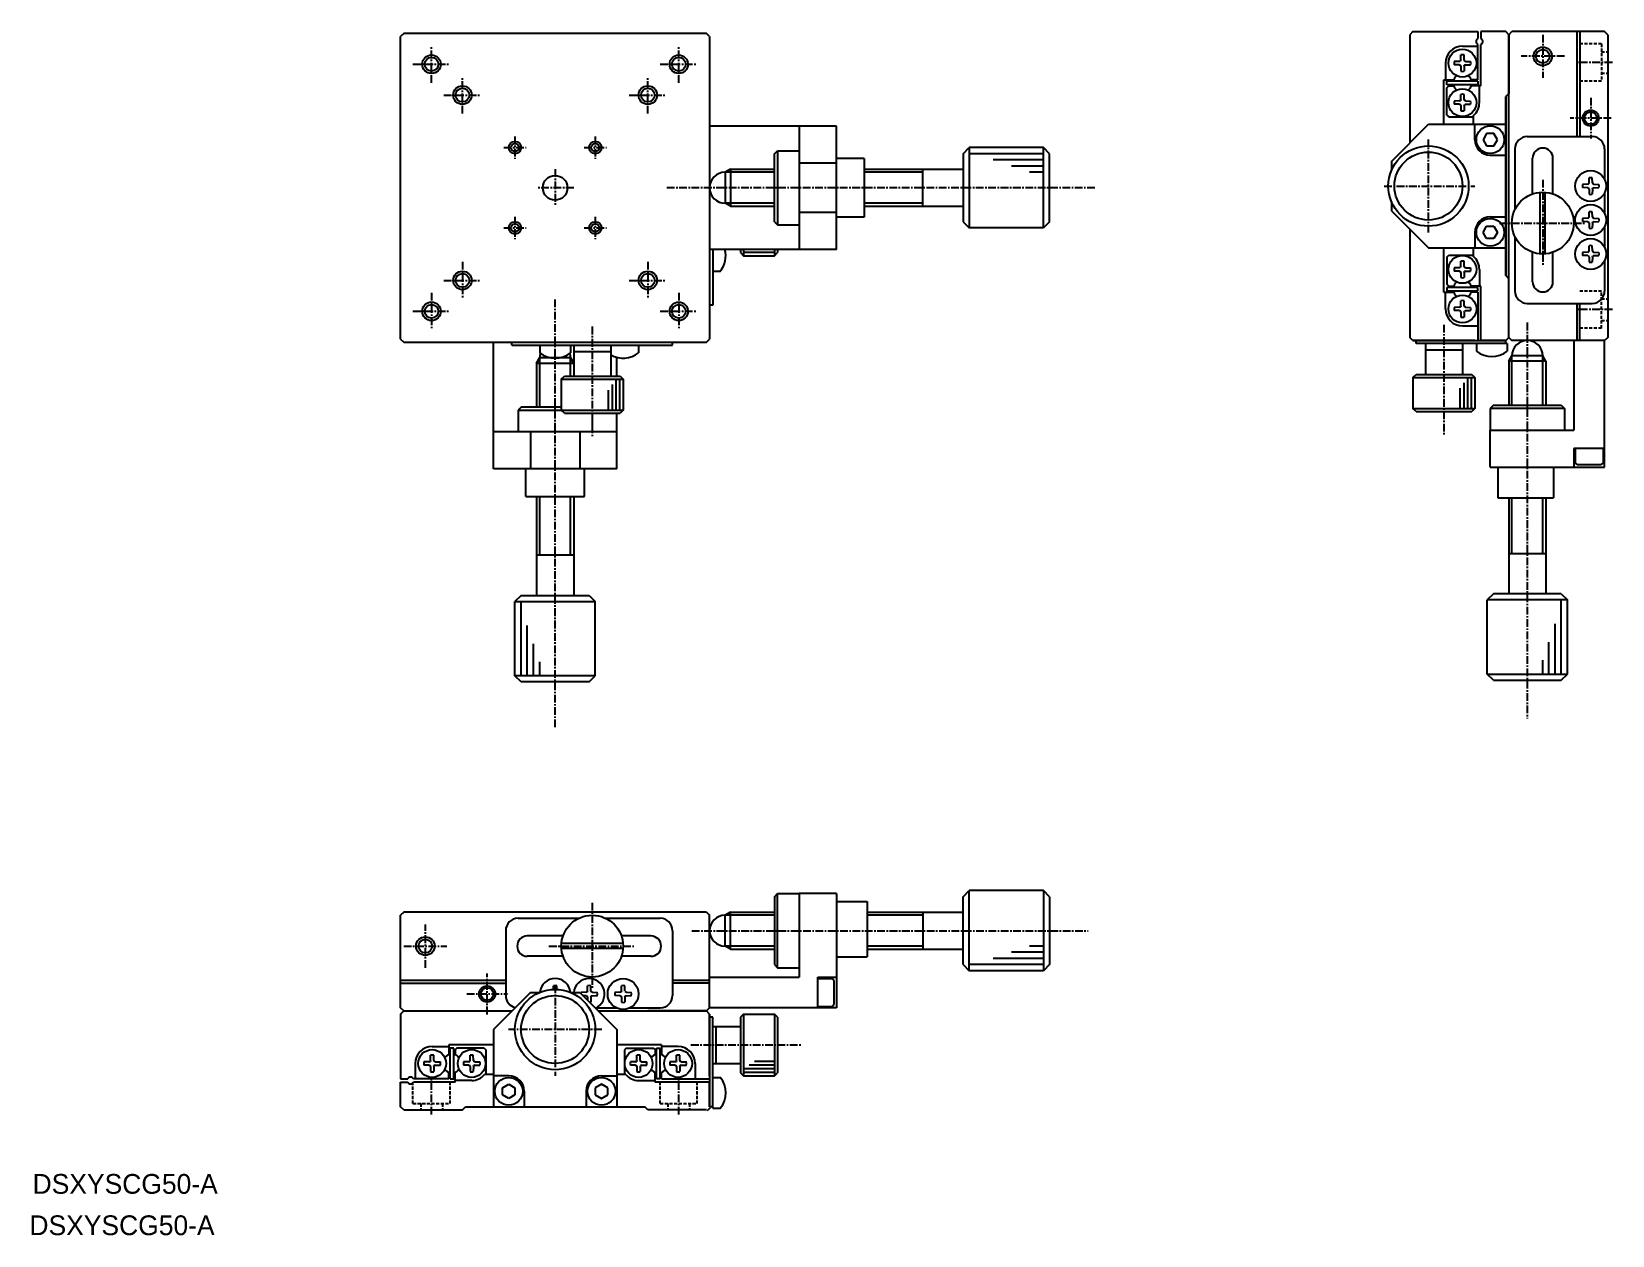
# Model space of a CAD drawing. Extents: x 408 to 664, y 151 to 346.
import ezdxf

# ---------------------------------------------------------------- set-up
doc = ezdxf.new("R2010")
doc.units = 0
doc.linetypes.add('CENTER', pattern=[2, 1.25, -0.25, 0.25, -0.25])
doc.linetypes.add('DASHED', pattern=[0.75, 0.5, -0.25])
doc.layers.get('0').update_dxf_attribs({"linetype": 'CONTINUOUS'})
doc.layers.add('CENTER', color=1, linetype='CENTER')

msp = doc.modelspace()

# ---------------------------------------------------------------- linework, layer by layer
at = {"color": 7, "linetype": 'CONTINUOUS'}
for p, q in [((468.61, 345.64), (468.11, 345.14)), ((517.61, 345.64), (468.61, 345.64)), ((518.11, 345.14), (517.61, 345.64)), ((631.91, 345.92), (631.41, 345.42)), ((631.41, 345.42), (631.41, 335.92)), ((631.41, 345.42), (631.41, 327.92)), ((631.91, 345.92), (642.41, 345.92)), ((642.41, 345.92), (642.41, 344.78)), ((642.91, 345.92), (642.91, 344.78)), ((646.91, 345.92), (642.91, 345.92)), ((647.41, 345.42), (646.91, 345.92)), ((647.41, 345.42), (646.91, 345.92)), ((647.41, 345.42), (647.91, 345.92)), ((647.41, 296.42), (647.41, 345.42)), ((647.41, 345.42), (647.41, 335.92)), ((647.41, 345.42), (647.41, 335.92)), ((662.91, 345.92), (647.91, 345.92)), ((658.41, 345.92), (658.41, 328.92)), ((658.91, 345.92), (658.91, 328.92)), ((663.41, 345.42), (662.91, 345.92)), ((663.41, 345.42), (662.91, 345.92)), ((663.41, 345.42), (663.41, 296.42)), ((468.11, 296.14), (468.11, 345.14)), ((518.11, 345.14), (518.11, 296.14)), ((639.91, 343.57), (642.41, 343.57)), ((642.41, 338.12), (642.41, 343.86)), ((642.91, 337.12), (642.91, 343.86)), ((637.16, 340.82), (637.16, 338.12)), ((639.41, 341.1), (638.59, 341.08)), ((639.41, 340.55), (638.59, 340.56)), ((639.41, 341.1), (639.58, 341.17)), ((639.41, 340.55), (639.58, 340.48)), ((639.64, 341.31), (639.58, 341.17)), ((639.64, 340.34), (639.58, 340.48)), ((639.64, 341.31), (639.65, 342.15)), ((639.64, 340.34), (639.65, 339.5)), ((640.18, 341.31), (640.17, 342.15)), ((640.18, 340.34), (640.17, 339.5)), ((640.18, 341.31), (640.24, 341.17)), ((640.18, 340.34), (640.24, 340.48)), ((640.41, 341.1), (640.24, 341.17)), ((640.41, 340.55), (640.24, 340.48)), ((640.41, 341.1), (641.23, 341.08)), ((640.41, 340.55), (641.23, 340.56)), ((636.91, 330.92), (636.91, 338.12)), ((636.91, 338.12), (638.5, 338.12)), ((642.41, 337.92), (637.41, 337.92)), ((637.41, 337.32), (637.41, 337.92)), ((642.41, 338.12), (641.32, 338.12)), ((642.41, 337.92), (642.41, 337.32)), ((642.41, 337.32), (637.41, 337.32)), ((637.41, 336.82), (637.71, 337.12)), ((637.41, 332.42), (637.41, 336.82)), ((637.71, 337.12), (638.5, 337.12)), ((639.64, 334.91), (639.65, 335.75)), ((640.18, 334.91), (640.17, 335.75)), ((642.91, 337.12), (641.32, 337.12)), ((642.66, 334.42), (642.66, 337.12)), ((647.41, 335.92), (646.91, 335.42)), ((647.41, 335.92), (646.91, 335.42)), ((646.91, 306.42), (646.91, 335.42)), ((646.91, 335.42), (646.91, 306.42)), ((639.41, 334.7), (638.59, 334.68)), ((639.41, 334.15), (638.59, 334.16)), ((639.41, 334.7), (639.58, 334.77)), ((639.41, 334.15), (639.58, 334.08)), ((639.64, 334.91), (639.58, 334.77)), ((639.64, 333.94), (639.58, 334.08)), ((639.64, 333.94), (639.65, 333.1)), ((640.18, 333.94), (640.17, 333.1)), ((640.18, 334.91), (640.24, 334.77)), ((640.18, 333.94), (640.24, 334.08)), ((640.41, 334.7), (640.24, 334.77)), ((640.41, 334.15), (640.24, 334.08)), ((640.41, 334.7), (641.23, 334.68)), ((640.41, 334.15), (641.23, 334.16)), ((538.61, 330.64), (518.11, 330.64)), ((532.61, 330.64), (532.61, 310.64)), ((538.61, 310.64), (538.61, 330.64)), ((628.41, 324.92), (634.41, 330.92)), ((634.41, 330.92), (646.91, 330.92)), ((637.41, 332.42), (637.71, 332.12)), ((637.71, 332.12), (641.71, 332.12)), ((641.71, 330.92), (641.71, 332.34)), ((641.91, 328.42), (641.91, 330.92)), ((646.91, 330.92), (646.91, 310.92)), ((643.83, 329.42), (643.26, 328.42)), ((643.26, 328.42), (643.83, 327.42)), ((644.99, 329.42), (643.83, 329.42)), ((643.83, 327.42), (644.99, 327.42)), ((645.56, 328.42), (644.99, 329.42)), ((644.99, 327.42), (645.56, 328.42)), ((650.41, 328.92), (660.91, 328.92)), ((528.61, 326.14), (529.11, 326.64)), ((528.61, 315.14), (528.61, 326.14)), ((529.11, 326.64), (532.61, 326.64)), ((543.11, 325.39), (538.61, 325.39)), ((543.11, 325.39), (543.11, 315.89)), ((559.11, 326.14), (560.11, 327.14)), ((559.11, 326.14), (559.11, 315.14)), ((572.11, 327.14), (560.11, 327.14)), ((573.11, 326.14), (572.11, 327.14)), ((573.11, 315.14), (573.11, 326.14)), ((628.41, 324.92), (628.41, 323.42)), ((644.41, 325.92), (646.91, 325.92)), ((648.41, 326.92), (648.41, 317.1)), ((651.26, 319.71), (651.26, 325.42)), ((654.56, 319.57), (654.56, 325.42)), ((662.91, 326.92), (662.91, 322.01)), ((521.48, 323.64), (520.61, 323.14)), ((520.61, 323.14), (520.61, 318.14)), ((521.48, 323.64), (528.61, 323.64)), ((521.48, 323.64), (521.48, 317.64)), ((538.61, 324.64), (532.61, 324.64)), ((543.11, 323.64), (559.11, 323.64)), ((552.61, 317.64), (552.61, 323.64)), ((652.51, 309.94), (652.51, 319.91)), ((653.31, 309.94), (653.31, 319.91)), ((660.18, 321.2), (659.34, 321.18)), ((660.18, 320.65), (659.34, 320.66)), ((660.18, 321.2), (660.31, 321.26)), ((660.18, 320.65), (660.31, 320.59)), ((660.39, 321.42), (660.31, 321.26)), ((660.39, 320.42), (660.31, 320.59)), ((660.39, 321.42), (660.4, 322.25)), ((660.39, 320.42), (660.4, 319.6)), ((660.93, 321.42), (660.92, 322.25)), ((660.93, 320.42), (660.92, 319.6)), ((660.93, 321.42), (661.01, 321.26)), ((660.93, 320.42), (661.01, 320.59)), ((661.14, 321.2), (661.01, 321.26)), ((661.14, 320.65), (661.01, 320.59)), ((661.14, 321.2), (661.98, 321.18)), ((661.14, 320.65), (661.98, 320.66)), ((662.91, 319.83), (662.91, 316.51)), ((521.48, 317.64), (520.61, 318.14)), ((521.48, 317.64), (528.61, 317.64)), ((543.11, 317.64), (559.11, 317.64)), ((628.41, 318.42), (628.41, 316.92)), ((528.61, 315.14), (529.11, 314.64)), ((529.11, 314.64), (532.61, 314.64)), ((538.61, 316.64), (532.61, 316.64)), ((543.11, 315.89), (538.61, 315.89)), ((559.11, 315.14), (560.11, 314.14)), ((573.11, 315.14), (572.11, 314.14)), ((628.41, 316.92), (634.41, 310.92)), ((644.41, 315.92), (646.91, 315.92)), ((660.18, 315.7), (659.34, 315.68)), ((660.18, 315.15), (659.34, 315.16)), ((660.18, 315.7), (660.31, 315.76)), ((660.18, 315.15), (660.31, 315.09)), ((660.39, 315.92), (660.31, 315.76)), ((660.39, 314.92), (660.31, 315.09)), ((660.39, 315.92), (660.4, 316.75)), ((660.39, 314.92), (660.4, 314.1)), ((660.93, 315.92), (660.92, 316.75)), ((660.93, 314.92), (660.92, 314.1)), ((660.93, 315.92), (661.01, 315.76)), ((660.93, 314.92), (661.01, 315.09)), ((661.14, 315.7), (661.01, 315.76)), ((661.14, 315.15), (661.01, 315.09)), ((661.14, 315.7), (661.98, 315.68)), ((661.14, 315.15), (661.98, 315.16)), ((572.11, 314.14), (560.11, 314.14)), ((631.41, 313.92), (631.41, 296.42)), ((641.91, 313.42), (641.91, 310.92)), ((643.26, 313.42), (643.83, 314.42)), ((643.83, 312.42), (643.26, 313.42)), ((643.83, 314.42), (644.99, 314.42)), ((644.99, 312.42), (643.83, 312.42)), ((644.99, 314.42), (645.56, 313.42)), ((645.56, 313.42), (644.99, 312.42)), ((648.41, 312.74), (648.41, 303.92)), ((662.91, 314.33), (662.91, 311.01)), ((538.61, 310.64), (518.11, 310.64)), ((518.61, 310.64), (518.61, 301.64)), ((523.11, 310.64), (523.11, 310.14)), ((523.11, 310.14), (523.61, 309.64)), ((523.61, 309.64), (528.61, 309.64)), ((528.61, 309.64), (529.11, 310.14)), ((529.11, 310.64), (529.11, 310.14)), ((634.41, 310.92), (646.91, 310.92)), ((636.91, 303.72), (636.91, 310.92)), ((637.41, 309.42), (637.71, 309.72)), ((637.71, 309.72), (641.71, 309.72)), ((641.71, 309.5), (641.71, 310.92)), ((651.26, 305.42), (651.26, 310.14)), ((654.56, 305.42), (654.56, 310.28)), ((660.18, 310.2), (659.34, 310.18)), ((660.18, 309.65), (659.34, 309.66)), ((660.18, 310.2), (660.31, 310.26)), ((660.18, 309.65), (660.31, 309.59)), ((660.39, 310.42), (660.31, 310.26)), ((660.39, 309.42), (660.31, 309.59)), ((660.39, 310.42), (660.4, 311.25)), ((660.93, 310.42), (660.92, 311.25)), ((660.93, 310.42), (661.01, 310.26)), ((660.93, 309.42), (661.01, 309.59)), ((661.14, 310.2), (661.01, 310.26)), ((661.14, 309.65), (661.01, 309.59)), ((661.14, 310.2), (661.98, 310.18)), ((661.14, 309.65), (661.98, 309.66)), ((518.61, 307.14), (519.84, 307.14)), ((637.41, 309.42), (637.41, 305.02)), ((639.41, 307.7), (638.59, 307.68)), ((639.41, 307.15), (638.59, 307.16)), ((639.41, 307.7), (639.58, 307.77)), ((639.41, 307.15), (639.58, 307.08)), ((639.64, 307.91), (639.58, 307.77)), ((639.64, 306.94), (639.58, 307.08)), ((639.64, 307.91), (639.65, 308.75)), ((639.64, 306.94), (639.65, 306.1)), ((640.18, 307.91), (640.17, 308.75)), ((640.18, 306.94), (640.17, 306.1)), ((640.18, 307.91), (640.24, 307.77)), ((640.18, 306.94), (640.24, 307.08)), ((640.41, 307.7), (640.24, 307.77)), ((640.41, 307.15), (640.24, 307.08)), ((640.41, 307.7), (641.23, 307.68)), ((640.41, 307.15), (641.23, 307.16)), ((642.66, 307.42), (642.66, 304.72)), ((660.39, 309.42), (660.4, 308.6)), ((660.93, 309.42), (660.92, 308.6)), ((662.91, 308.83), (662.91, 303.92)), ((637.71, 304.72), (637.41, 305.02)), ((642.41, 304.52), (637.41, 304.52)), ((637.41, 304.52), (637.41, 303.92)), ((637.71, 304.72), (638.5, 304.72)), ((642.91, 304.72), (641.32, 304.72)), ((642.41, 303.92), (642.41, 304.52)), ((642.91, 295.92), (642.91, 304.72)), ((647.41, 305.92), (646.91, 306.42)), ((647.41, 305.92), (646.91, 306.42)), ((647.41, 296.42), (647.41, 305.92)), ((647.41, 296.42), (647.41, 305.92)), ((636.91, 303.72), (638.5, 303.72)), ((637.16, 301.02), (637.16, 303.72)), ((642.41, 303.92), (637.41, 303.92)), ((639.64, 301.51), (639.65, 302.35)), ((640.18, 301.51), (640.17, 302.35)), ((642.41, 303.72), (641.32, 303.72)), ((642.41, 303.72), (642.41, 295.92)), ((650.41, 301.92), (660.91, 301.92)), ((658.41, 301.92), (658.41, 295.92)), ((658.91, 295.92), (658.91, 301.92)), ((518.61, 301.64), (518.11, 301.64)), ((639.41, 301.3), (638.59, 301.28)), ((639.41, 300.75), (638.59, 300.76)), ((639.41, 301.3), (639.58, 301.37)), ((639.41, 300.75), (639.58, 300.68)), ((639.64, 301.51), (639.58, 301.37)), ((639.64, 300.54), (639.58, 300.68)), ((639.64, 300.54), (639.65, 299.7)), ((640.18, 300.54), (640.17, 299.7)), ((640.18, 301.51), (640.24, 301.37)), ((640.18, 300.54), (640.24, 300.68)), ((640.41, 301.3), (640.24, 301.37)), ((640.41, 300.75), (640.24, 300.68)), ((640.41, 301.3), (641.23, 301.28)), ((640.41, 300.75), (641.23, 300.76)), ((639.91, 298.27), (642.41, 298.27)), ((468.11, 296.14), (468.61, 295.64)), ((468.61, 295.64), (517.61, 295.64)), ((483.11, 275.14), (483.11, 295.64)), ((486.11, 295.14), (486.11, 295.64)), ((486.11, 295.14), (512.11, 295.14)), ((490.61, 295.14), (490.61, 293.91)), ((495.61, 295.14), (495.61, 293.91)), ((496.11, 295.14), (496.11, 290.14)), ((496.11, 294.14), (502.11, 294.14)), ((502.11, 295.14), (502.11, 290.14)), ((506.61, 295.14), (506.61, 293.91)), ((512.11, 295.14), (512.11, 295.64)), ((517.61, 295.64), (518.11, 296.14)), ((631.91, 295.92), (631.41, 296.42)), ((641.91, 295.92), (631.91, 295.92)), ((631.91, 295.92), (642.91, 295.92)), ((631.91, 295.92), (642.41, 295.92)), ((632.41, 295.42), (632.41, 295.92)), ((647.16, 295.42), (632.41, 295.42)), ((633.91, 295.42), (633.91, 290.42)), ((633.91, 294.42), (639.91, 294.42)), ((639.91, 295.42), (639.91, 290.42)), ((642.16, 295.42), (642.16, 294.2)), ((646.91, 295.92), (642.91, 295.92)), ((642.91, 295.92), (646.91, 295.92)), ((647.41, 296.42), (646.91, 295.92)), ((647.41, 296.42), (646.91, 295.92)), ((646.91, 295.42), (646.91, 295.92)), ((647.16, 295.42), (647.16, 294.2)), ((647.41, 296.42), (647.91, 295.92)), ((662.91, 295.92), (647.91, 295.92)), ((657.91, 295.92), (657.91, 281.42)), ((662.91, 295.92), (663.41, 296.42)), ((663.41, 296.42), (662.91, 295.92)), ((662.91, 275.42), (662.91, 295.92)), ((490.11, 292.27), (490.61, 293.14)), ((490.11, 292.27), (490.11, 285.14)), ((490.11, 292.27), (496.11, 292.27)), ((490.61, 293.14), (495.61, 293.14)), ((496.11, 292.27), (495.61, 293.14)), ((503.11, 290.14), (503.11, 293.16)), ((647.41, 292.56), (647.91, 293.42)), ((647.41, 292.56), (647.41, 285.42)), ((653.41, 292.56), (647.41, 292.56)), ((652.91, 293.42), (647.91, 293.42)), ((653.41, 292.56), (652.91, 293.42)), ((653.41, 292.56), (653.41, 285.42)), ((494.11, 289.64), (494.61, 290.14)), ((494.11, 289.64), (494.11, 284.64)), ((494.61, 290.14), (503.61, 290.14)), ((503.61, 290.14), (504.11, 289.64)), ((504.11, 289.64), (504.11, 284.64)), ((631.91, 289.92), (632.41, 290.42)), ((631.91, 289.92), (631.91, 284.92)), ((632.41, 290.42), (641.41, 290.42)), ((641.41, 290.42), (641.91, 289.92)), ((641.91, 289.92), (641.91, 284.92)), ((487.61, 285.14), (487.11, 284.64)), ((487.11, 284.64), (487.11, 281.14)), ((494.11, 285.14), (487.61, 285.14)), ((494.61, 284.14), (494.11, 284.64)), ((494.61, 284.14), (503.61, 284.14)), ((499.11, 284.14), (499.11, 281.14)), ((503.11, 275.14), (503.11, 284.14)), ((504.11, 284.64), (503.61, 284.14)), ((632.41, 284.42), (631.91, 284.92)), ((632.41, 284.42), (641.41, 284.42)), ((641.91, 284.92), (641.41, 284.42)), ((644.91, 285.42), (644.41, 284.92)), ((644.41, 284.92), (644.41, 281.42)), ((644.91, 285.42), (655.91, 285.42)), ((655.91, 285.42), (656.41, 284.92)), ((656.41, 284.92), (656.41, 281.42)), ((644.41, 275.42), (644.41, 281.42)), ((644.41, 281.42), (657.91, 281.42)), ((503.11, 281.14), (483.11, 281.14)), ((498.61, 281.14), (487.61, 281.14)), ((489.11, 281.14), (489.11, 275.14)), ((497.11, 281.14), (497.11, 275.14)), ((657.91, 278.42), (657.91, 275.42)), ((662.91, 278.42), (657.91, 278.42)), ((658.16, 278.42), (658.16, 276.12)), ((662.66, 278.42), (662.66, 276.12)), ((503.11, 275.14), (483.11, 275.14)), ((488.36, 270.64), (488.36, 275.14)), ((497.86, 270.64), (497.86, 275.14)), ((644.41, 275.42), (662.91, 275.42)), ((645.66, 275.42), (645.66, 270.42)), ((654.66, 275.42), (654.66, 270.42)), ((658.46, 275.82), (658.16, 276.12)), ((658.46, 275.82), (662.36, 275.82)), ((662.66, 276.12), (662.36, 275.82)), ((488.36, 270.64), (497.86, 270.64)), ((490.11, 270.64), (490.11, 254.64)), ((496.11, 270.64), (496.11, 254.64)), ((645.66, 270.42), (654.66, 270.42)), ((647.41, 270.42), (647.41, 254.92)), ((653.41, 270.42), (653.41, 254.92)), ((496.11, 261.14), (490.11, 261.14)), ((647.41, 261.42), (653.41, 261.42)), ((487.61, 254.64), (486.61, 253.64)), ((486.61, 241.64), (486.61, 253.64)), ((487.61, 254.64), (498.61, 254.64)), ((498.61, 254.64), (499.61, 253.64)), ((499.61, 241.64), (499.61, 253.64)), ((644.91, 254.92), (643.91, 253.92)), ((643.91, 241.92), (643.91, 253.92)), ((655.91, 254.92), (644.91, 254.92)), ((655.91, 254.92), (656.91, 253.92)), ((656.91, 241.92), (656.91, 253.92)), ((487.61, 240.64), (486.61, 241.64)), ((498.61, 240.64), (487.61, 240.64)), ((498.61, 240.64), (499.61, 241.64)), ((644.91, 240.92), (643.91, 241.92)), ((644.91, 240.92), (655.91, 240.92)), ((655.91, 240.92), (656.91, 241.92)), ((528.61, 205.87), (529.11, 206.37)), ((528.61, 205.87), (528.61, 194.87)), ((529.11, 206.37), (532.61, 206.37)), ((532.61, 206.37), (532.61, 192.87)), ((538.61, 206.37), (532.61, 206.37)), ((538.61, 206.37), (538.61, 187.87)), ((538.61, 205.12), (543.61, 205.12)), ((543.61, 205.12), (543.61, 196.12)), ((559.11, 205.87), (560.11, 206.87)), ((559.11, 194.87), (559.11, 205.87)), ((572.11, 206.87), (560.11, 206.87)), ((573.11, 205.87), (572.11, 206.87)), ((573.11, 205.87), (573.11, 194.87)), ((468.61, 203.37), (468.11, 202.87)), ((468.11, 187.87), (468.11, 202.87)), ((517.61, 203.37), (468.61, 203.37)), ((487.11, 202.37), (496.93, 202.37)), ((501.29, 202.37), (510.11, 202.37)), ((517.61, 203.37), (518.11, 202.87)), ((518.11, 187.87), (518.11, 202.87)), ((521.48, 203.37), (520.61, 202.87)), ((520.61, 197.87), (520.61, 202.87)), ((521.48, 197.37), (521.48, 203.37)), ((521.48, 203.37), (528.61, 203.37)), ((543.61, 203.37), (559.11, 203.37)), ((552.61, 203.37), (552.61, 197.37)), ((485.11, 200.37), (485.11, 189.87)), ((494.33, 199.52), (488.61, 199.52)), ((508.61, 199.52), (503.9, 199.52)), ((512.11, 200.37), (512.11, 189.87)), ((504.1, 198.27), (494.13, 198.27)), ((504.1, 197.47), (494.13, 197.47)), ((521.48, 197.37), (520.61, 197.87)), ((521.48, 197.37), (528.61, 197.37)), ((543.61, 197.37), (559.11, 197.37)), ((494.47, 196.22), (488.61, 196.22)), ((508.61, 196.22), (503.76, 196.22)), ((528.61, 194.87), (529.11, 194.37)), ((538.61, 196.12), (543.61, 196.12)), ((559.11, 194.87), (560.11, 193.87)), ((573.11, 194.87), (572.11, 193.87)), ((468.11, 192.37), (485.11, 192.37)), ((468.11, 191.87), (485.11, 191.87)), ((512.11, 192.37), (518.11, 192.37)), ((518.11, 191.87), (512.11, 191.87)), ((518.11, 192.87), (532.61, 192.87)), ((529.11, 194.37), (532.61, 194.37)), ((535.61, 187.87), (535.61, 192.87)), ((535.61, 192.87), (538.61, 192.87)), ((535.61, 192.62), (537.91, 192.62)), ((538.21, 192.32), (537.91, 192.62)), ((538.21, 192.32), (538.21, 188.42)), ((572.11, 193.87), (560.11, 193.87)), ((489.11, 190.37), (483.11, 184.37)), ((489.11, 190.37), (490.61, 190.37)), ((492.84, 190.87), (492.85, 191.45)), ((493.38, 190.87), (493.37, 191.45)), ((495.61, 190.37), (497.11, 190.37)), ((497.11, 190.37), (503.11, 184.37)), ((498.11, 190.4), (497.29, 190.38)), ((498.11, 189.85), (497.63, 189.86)), ((498.11, 190.4), (498.28, 190.47)), ((498.11, 189.85), (498.28, 189.77)), ((498.34, 190.6), (498.28, 190.47)), ((498.34, 189.64), (498.28, 189.77)), ((498.34, 190.6), (498.35, 191.45)), ((498.34, 189.64), (498.35, 189.14)), ((498.89, 190.6), (498.87, 191.45)), ((498.89, 189.64), (498.87, 188.8)), ((498.89, 190.6), (498.95, 190.47)), ((498.89, 189.64), (498.95, 189.77)), ((499.11, 190.4), (498.95, 190.47)), ((499.11, 189.85), (498.95, 189.77)), ((499.11, 190.4), (499.94, 190.38)), ((499.11, 189.85), (499.94, 189.86)), ((503.61, 190.4), (502.79, 190.38)), ((503.61, 189.85), (502.79, 189.86)), ((503.61, 190.4), (503.78, 190.47)), ((503.61, 189.85), (503.78, 189.77)), ((503.84, 190.6), (503.78, 190.47)), ((503.84, 189.64), (503.78, 189.77)), ((503.84, 190.6), (503.85, 191.45)), ((503.84, 189.64), (503.85, 188.8)), ((504.39, 190.6), (504.37, 191.45)), ((504.39, 189.64), (504.37, 188.8)), ((504.39, 189.64), (504.45, 189.77)), ((504.61, 190.4), (504.45, 190.47)), ((504.61, 189.85), (504.45, 189.77)), ((504.61, 190.4), (505.44, 190.38)), ((504.61, 189.85), (505.44, 189.86)), ((468.61, 187.37), (468.11, 187.87)), ((468.61, 187.37), (468.11, 187.87)), ((468.11, 186.87), (468.61, 187.37)), ((468.11, 186.87), (468.11, 176.37)), ((468.61, 187.37), (478.11, 187.37)), ((468.61, 187.37), (486.11, 187.37)), ((499.7, 187.87), (503.02, 187.87)), ((500.11, 187.37), (517.61, 187.37)), ((505.2, 187.87), (510.11, 187.87)), ((517.61, 187.37), (508.11, 187.37)), ((518.11, 187.87), (517.61, 187.37)), ((517.61, 187.37), (518.11, 187.87)), ((517.61, 187.37), (518.11, 187.87)), ((518.11, 186.87), (517.61, 187.37)), ((538.61, 187.87), (518.11, 187.87)), ((518.11, 176.87), (518.11, 186.87)), ((518.11, 186.87), (518.11, 175.87)), ((518.11, 186.87), (518.11, 176.37)), ((523.61, 186.87), (523.11, 186.37)), ((523.61, 186.87), (528.61, 186.87)), ((529.11, 186.37), (528.61, 186.87)), ((535.61, 188.12), (537.91, 188.12)), ((537.91, 188.12), (538.21, 188.42)), ((483.11, 184.37), (483.11, 171.87)), ((503.11, 184.37), (503.11, 171.87)), ((518.61, 186.37), (518.11, 186.37)), ((518.61, 171.62), (518.61, 186.37)), ((518.61, 184.87), (523.11, 184.87)), ((519.11, 184.87), (519.11, 178.87)), ((523.11, 186.37), (523.11, 177.37)), ((529.11, 186.37), (529.11, 177.37)), ((473.21, 181.62), (475.91, 181.62)), ((483.11, 181.87), (475.91, 181.87)), ((475.91, 181.87), (475.91, 180.29)), ((510.31, 181.87), (503.11, 181.87)), ((510.31, 181.87), (510.31, 180.29)), ((513.01, 181.62), (510.31, 181.62)), ((472.73, 179.15), (471.89, 179.13)), ((472.73, 179.15), (472.87, 179.21)), ((472.94, 179.37), (472.87, 179.21)), ((472.94, 179.37), (472.95, 180.2)), ((473.49, 179.37), (473.47, 180.2)), ((473.49, 179.37), (473.56, 179.21)), ((473.7, 179.15), (473.56, 179.21)), ((473.7, 179.15), (474.54, 179.13)), ((476.11, 176.37), (476.11, 181.37)), ((476.71, 181.37), (476.11, 181.37)), ((476.71, 176.37), (476.71, 181.37)), ((477.21, 181.37), (476.91, 181.07)), ((476.91, 181.07), (476.91, 180.29)), ((481.61, 181.37), (477.21, 181.37)), ((479.13, 179.15), (478.29, 179.13)), ((479.13, 179.15), (479.27, 179.21)), ((479.34, 179.37), (479.27, 179.21)), ((479.34, 179.37), (479.35, 180.2)), ((479.89, 179.37), (479.87, 180.2)), ((479.89, 179.37), (479.96, 179.21)), ((480.1, 179.15), (479.96, 179.21)), ((480.1, 179.15), (480.94, 179.13)), ((481.61, 181.37), (481.91, 181.07)), ((481.91, 181.07), (481.91, 177.07)), ((504.61, 181.37), (504.31, 181.07)), ((504.31, 181.07), (504.31, 177.07)), ((504.61, 181.37), (509.01, 181.37)), ((506.13, 179.15), (505.29, 179.13)), ((506.13, 179.15), (506.27, 179.21)), ((506.34, 179.37), (506.27, 179.21)), ((506.34, 179.37), (506.35, 180.2)), ((506.89, 179.37), (506.87, 180.2)), ((506.89, 179.37), (506.96, 179.21)), ((507.1, 179.15), (506.96, 179.21)), ((507.1, 179.15), (507.94, 179.13)), ((509.31, 181.07), (509.01, 181.37)), ((509.31, 181.07), (509.31, 180.29)), ((509.51, 176.37), (509.51, 181.37)), ((509.51, 181.37), (510.11, 181.37)), ((510.11, 176.37), (510.11, 181.37)), ((512.53, 179.15), (511.69, 179.13)), ((512.53, 179.15), (512.67, 179.21)), ((512.74, 179.37), (512.67, 179.21)), ((512.74, 179.37), (512.75, 180.2)), ((513.29, 179.37), (513.27, 180.2)), ((513.29, 179.37), (513.36, 179.21)), ((513.5, 179.15), (513.36, 179.21)), ((513.5, 179.15), (514.34, 179.13)), ((470.46, 178.87), (470.46, 176.37)), ((472.73, 178.6), (471.89, 178.61)), ((472.73, 178.6), (472.87, 178.54)), ((472.94, 178.37), (472.87, 178.54)), ((472.94, 178.37), (472.95, 177.55)), ((473.49, 178.37), (473.47, 177.55)), ((473.49, 178.37), (473.56, 178.54)), ((473.7, 178.6), (473.56, 178.54)), ((473.7, 178.6), (474.54, 178.61)), ((475.91, 176.37), (475.91, 177.46)), ((476.91, 175.87), (476.91, 177.46)), ((479.13, 178.6), (478.29, 178.61)), ((479.13, 178.6), (479.27, 178.54)), ((479.34, 178.37), (479.27, 178.54)), ((479.34, 178.37), (479.35, 177.55)), ((479.89, 178.37), (479.87, 177.55)), ((479.89, 178.37), (479.96, 178.54)), ((480.1, 178.6), (479.96, 178.54)), ((480.1, 178.6), (480.94, 178.61)), ((483.11, 177.07), (481.69, 177.07)), ((485.61, 176.87), (483.11, 176.87)), ((500.61, 176.87), (503.11, 176.87)), ((504.54, 177.07), (503.11, 177.07)), ((506.13, 178.6), (505.29, 178.61)), ((506.13, 178.6), (506.27, 178.54)), ((506.34, 178.37), (506.27, 178.54)), ((506.34, 178.37), (506.35, 177.55)), ((506.89, 178.37), (506.87, 177.55)), ((506.89, 178.37), (506.96, 178.54)), ((507.1, 178.6), (506.96, 178.54)), ((507.1, 178.6), (507.94, 178.61)), ((509.31, 175.87), (509.31, 177.46)), ((510.31, 176.37), (510.31, 177.46)), ((512.53, 178.6), (511.69, 178.61)), ((512.53, 178.6), (512.67, 178.54)), ((512.74, 178.37), (512.67, 178.54)), ((512.74, 178.37), (512.75, 177.55)), ((513.29, 178.37), (513.27, 177.55)), ((513.29, 178.37), (513.36, 178.54)), ((513.5, 178.6), (513.36, 178.54)), ((513.5, 178.6), (514.34, 178.61)), ((515.76, 178.87), (515.76, 176.37)), ((518.61, 178.87), (523.11, 178.87)), ((518.61, 176.62), (519.84, 176.62)), ((523.11, 177.37), (523.61, 176.87)), ((523.61, 176.87), (528.61, 176.87)), ((528.61, 176.87), (529.11, 177.37)), ((468.11, 176.37), (469.26, 176.37)), ((468.11, 175.87), (469.26, 175.87)), ((468.11, 171.87), (468.11, 175.87)), ((475.91, 176.37), (470.17, 176.37)), ((476.91, 175.87), (470.17, 175.87)), ((476.11, 176.37), (476.71, 176.37)), ((479.61, 176.12), (476.91, 176.12)), ((484.61, 174.95), (485.61, 175.53)), ((484.61, 173.79), (484.61, 174.95)), ((485.61, 175.53), (486.61, 174.95)), ((486.61, 174.95), (486.61, 173.79)), ((488.11, 174.37), (488.11, 171.87)), ((498.11, 174.37), (498.11, 171.87)), ((500.61, 175.53), (499.61, 174.95)), ((499.61, 174.95), (499.61, 173.79)), ((501.61, 174.95), (500.61, 175.53)), ((501.61, 173.79), (501.61, 174.95)), ((506.61, 176.12), (509.31, 176.12)), ((518.11, 175.87), (509.31, 175.87)), ((510.11, 176.37), (509.51, 176.37)), ((510.31, 176.37), (518.11, 176.37)), ((518.11, 171.87), (518.11, 175.87)), ((518.11, 175.87), (518.11, 171.87)), ((468.61, 171.37), (468.11, 171.87)), ((468.61, 171.37), (478.11, 171.37)), ((478.11, 171.37), (478.61, 171.87)), ((478.61, 171.87), (507.61, 171.87)), ((483.11, 171.87), (503.11, 171.87)), ((485.61, 173.22), (484.61, 173.79)), ((486.61, 173.79), (485.61, 173.22)), ((499.61, 173.79), (500.61, 173.22)), ((500.61, 173.22), (501.61, 173.79)), ((508.11, 171.37), (507.61, 171.87)), ((517.61, 171.37), (508.11, 171.37)), ((517.74, 171.24), (518.24, 171.74)), ((518.61, 171.87), (518.11, 171.87)), ((518.61, 171.62), (519.84, 171.62))]:
    msp.add_line(p, q, dxfattribs=at)
at = {"color": 3, "linetype": 'DASHED'}
for p, q in [((662.41, 343.92), (658.91, 343.92)), ((662.41, 343.92), (662.41, 337.92)), ((662.41, 342.67), (663.41, 342.67)), ((662.41, 337.92), (658.91, 337.92)), ((662.41, 339.17), (663.41, 339.17)), ((662.41, 303.92), (658.91, 303.92)), ((662.41, 297.92), (662.41, 303.92)), ((662.41, 302.67), (663.41, 302.67)), ((662.41, 297.92), (658.91, 297.92)), ((662.41, 299.17), (663.41, 299.17)), ((470.11, 172.37), (470.11, 175.87)), ((476.11, 172.37), (476.11, 175.87)), ((510.11, 172.37), (510.11, 175.87)), ((516.11, 172.37), (516.11, 175.87)), ((470.11, 172.37), (476.11, 172.37)), ((471.36, 172.37), (471.36, 171.37)), ((474.86, 172.37), (474.86, 171.37)), ((510.11, 172.37), (516.11, 172.37)), ((511.36, 172.37), (511.36, 171.37)), ((514.86, 172.37), (514.86, 171.37))]:
    msp.add_line(p, q, dxfattribs=at)
at = {"color": 3, "linetype": 'CONTINUOUS'}
for p, q in [((529.11, 326.64), (529.11, 314.64)), ((560.11, 327.14), (560.11, 314.14)), ((572.11, 326.14), (560.11, 326.14)), ((572.11, 325.14), (564, 325.14)), ((572.11, 314.14), (572.11, 327.14)), ((528.61, 323.14), (520.61, 323.14)), ((552.61, 323.14), (543.11, 323.14)), ((572.11, 324.14), (566.94, 324.14)), ((572.11, 323.14), (569.88, 323.14)), ((528.61, 318.14), (520.61, 318.14)), ((552.61, 318.14), (543.11, 318.14)), ((523.61, 310.64), (523.61, 309.64)), ((523.61, 310.24), (528.61, 310.24)), ((528.61, 310.64), (528.61, 309.64)), ((490.61, 285.14), (490.61, 293.14)), ((495.61, 290.14), (495.61, 293.14)), ((647.91, 285.42), (647.91, 293.42)), ((652.91, 285.42), (652.91, 293.42)), ((494.11, 289.64), (504.11, 289.64)), ((502.91, 289.64), (502.91, 284.64)), ((503.51, 289.64), (503.51, 284.64)), ((631.91, 289.92), (641.91, 289.92)), ((640.11, 289.06), (640.11, 284.92)), ((640.71, 289.92), (640.71, 284.92)), ((641.31, 289.92), (641.31, 284.92)), ((501.71, 287.9), (501.71, 284.64)), ((502.31, 288.77), (502.31, 284.64)), ((639.51, 288.19), (639.51, 284.92)), ((487.11, 284.64), (494.11, 284.64)), ((494.11, 284.64), (504.11, 284.64)), ((631.91, 284.92), (641.91, 284.92)), ((656.41, 284.92), (644.41, 284.92)), ((490.61, 261.14), (490.61, 270.64)), ((495.61, 261.14), (495.61, 270.64)), ((647.91, 261.42), (647.91, 270.42)), ((652.91, 261.42), (652.91, 270.42)), ((486.61, 253.64), (499.61, 253.64)), ((487.61, 241.64), (487.61, 253.64)), ((656.91, 253.92), (643.91, 253.92)), ((655.91, 241.92), (655.91, 253.92)), ((488.61, 241.64), (488.61, 249.75)), ((654.91, 241.92), (654.91, 250.04)), ((489.61, 241.64), (489.61, 246.81)), ((653.91, 241.92), (653.91, 247.09)), ((490.61, 241.64), (490.61, 243.87)), ((652.91, 241.92), (652.91, 244.16)), ((499.61, 241.64), (486.61, 241.64)), ((643.91, 241.92), (656.91, 241.92)), ((529.11, 194.37), (529.11, 206.37)), ((560.11, 193.87), (560.11, 206.87)), ((572.11, 206.87), (572.11, 193.87)), ((528.61, 202.87), (520.61, 202.87)), ((552.61, 202.87), (543.61, 202.87)), ((528.61, 197.87), (520.61, 197.87)), ((552.61, 197.87), (543.61, 197.87)), ((572.11, 197.87), (569.88, 197.87)), ((572.11, 194.87), (560.11, 194.87)), ((572.11, 195.87), (564, 195.87)), ((572.11, 196.87), (566.94, 196.87)), ((523.61, 186.87), (523.61, 176.87)), ((528.61, 186.87), (528.61, 176.87)), ((525.35, 179.27), (528.61, 179.27)), ((523.61, 178.07), (528.61, 178.07)), ((523.61, 177.47), (528.61, 177.47)), ((524.48, 178.67), (528.61, 178.67))]:
    msp.add_line(p, q, dxfattribs=at)
msp.add_line((483.11, 295.64), (503.11, 295.64))
at = {"color": 7, "linetype": 'CONTINUOUS'}
for centre, radius in [((639.91, 340.82), 2.25), ((652.91, 341.92), 1.1), ((473.11, 340.64), 1.1), ((513.11, 340.64), 1.1), ((478.11, 335.64), 1.1), ((508.11, 335.64), 1.1), ((639.91, 334.42), 2.25), ((660.66, 331.92), 1), ((644.41, 328.42), 2.25), ((486.61, 327.14), 1), ((499.61, 327.14), 1), ((634.41, 320.92), 6.5), ((634.41, 320.92), 5.5), ((493.11, 320.64), 2), ((660.66, 320.92), 2.5), ((652.91, 314.92), 5), ((660.66, 315.42), 2.5), ((486.61, 314.14), 1), ((499.61, 314.14), 1), ((644.41, 313.42), 2.25), ((660.66, 309.92), 2.5), ((639.91, 307.42), 2.25), ((478.11, 305.64), 1.1), ((508.11, 305.64), 1.1), ((639.91, 301.02), 2.25), ((473.11, 300.64), 1.1), ((513.11, 300.64), 1.1), ((499.11, 197.87), 5), ((472.11, 197.87), 1.1), ((504.11, 190.12), 2.5), ((482.11, 190.12), 1), ((493.11, 184.37), 6.5), ((493.11, 184.37), 5.5), ((473.21, 178.87), 2.25), ((479.61, 178.87), 2.25), ((506.61, 178.87), 2.25), ((513.01, 178.87), 2.25), ((485.61, 174.37), 2.25), ((500.61, 174.37), 2.25)]:
    msp.add_circle(centre, radius, dxfattribs=at)
at = {"color": 3, "linetype": 'CONTINUOUS'}
for centre, radius in [((652.91, 341.92), 1.5), ((473.11, 340.64), 1.5), ((513.11, 340.64), 1.5), ((478.11, 335.64), 1.5), ((508.11, 335.64), 1.5), ((660.66, 331.92), 1.3), ((486.61, 327.14), 0.65), ((499.61, 327.14), 0.65), ((486.61, 314.14), 0.65), ((499.61, 314.14), 0.65), ((478.11, 305.64), 1.5), ((508.11, 305.64), 1.5), ((473.11, 300.64), 1.5), ((513.11, 300.64), 1.5), ((472.11, 197.87), 1.5), ((482.11, 190.12), 1.3)]:
    msp.add_circle(centre, radius, dxfattribs=at)
at = {"color": 7, "linetype": 'CONTINUOUS'}
for centre, radius, start, end in [((639.91, 340.82), 2.75, 90, 180), ((642.61, 344.32), 0.5, 113.5782, 246.4218), ((642.71, 344.32), 0.5, 293.5782, 66.4218), ((639.91, 340.82), 1.35, 168.8959, 191.1041), ((639.91, 340.82), 1.35, 78.8959, 101.1041), ((639.91, 340.82), 1.35, 348.8959, 11.1041), ((639.91, 337.62), 1.5, 129.3129, 168.463), ((639.91, 340.82), 1.35, 258.8959, 281.1041), ((639.91, 337.62), 1.5, 11.537, 50.6871), ((639.91, 337.62), 1.5, 191.537, 230.6871), ((639.91, 334.42), 1.35, 78.8959, 101.1041), ((639.91, 337.62), 1.5, 309.3129, 348.463), ((639.91, 334.42), 1.35, 168.8959, 191.1041), ((639.91, 334.42), 1.35, 258.8959, 281.1041), ((639.91, 334.42), 1.35, 348.8959, 11.1041), ((639.91, 334.42), 2.75, 310.8851, 0), ((644.41, 328.42), 2.5, 180, 270), ((650.41, 326.92), 2, 90, 180), ((660.91, 326.92), 2, 0, 90), ((652.91, 325.42), 1.65, 0, 180), ((520.61, 320.64), 2.5, 90, 270), ((660.66, 320.92), 1.35, 78.8959, 101.1041), ((660.66, 320.92), 1.35, 168.8959, 191.1041), ((660.66, 320.92), 1.35, 348.8959, 11.1041), ((660.66, 320.92), 1.35, 258.8959, 281.1041), ((644.41, 313.42), 2.5, 90, 180), ((660.66, 315.42), 1.35, 168.8959, 191.1041), ((660.66, 315.42), 1.35, 78.8959, 101.1041), ((660.66, 315.42), 1.35, 348.8959, 11.1041), ((660.66, 315.42), 1.35, 258.8959, 281.1041), ((516.71, 309.64), 4, 321.3178, 14.4775), ((639.91, 307.42), 2.75, 0, 49.1149), ((660.66, 309.92), 1.35, 168.8959, 191.1041), ((660.66, 309.92), 1.35, 78.8959, 101.1041), ((660.66, 309.92), 1.35, 348.8959, 11.1041), ((639.91, 307.42), 1.35, 168.8959, 191.1041), ((639.91, 307.42), 1.35, 78.8959, 101.1041), ((639.91, 307.42), 1.35, 348.8959, 11.1041), ((660.66, 309.92), 1.35, 258.8959, 281.1041), ((639.91, 304.22), 1.5, 129.3129, 168.463), ((639.91, 307.42), 1.35, 258.8959, 281.1041), ((639.91, 304.22), 1.5, 11.537, 50.6871), ((652.91, 305.42), 1.65, 180, 0), ((639.91, 304.22), 1.5, 191.537, 230.6871), ((639.91, 301.02), 1.35, 78.8959, 101.1041), ((639.91, 304.22), 1.5, 309.3128, 348.463), ((650.41, 303.92), 2, 180, 270), ((660.91, 303.92), 2, 270, 0), ((639.91, 301.02), 2.75, 180, 270), ((639.91, 301.02), 1.35, 168.8959, 191.1041), ((639.91, 301.02), 1.35, 258.8959, 281.1041), ((639.91, 301.02), 1.35, 348.8959, 11.1041), ((644.66, 297.32), 4, 231.3178, 308.6822), ((650.41, 293.42), 2.5, 360, 180), ((493.11, 297.04), 4, 231.3178, 308.6822), ((493.11, 293.14), 2.5, 163.7399, 180), ((493.11, 293.14), 2.5, 0, 16.2601), ((504.11, 297.04), 4, 240, 308.6822), ((487.11, 200.37), 2, 90, 180), ((510.11, 200.37), 2, 0, 90), ((520.61, 200.37), 2.5, 90, 270), ((488.61, 197.87), 1.65, 90, 270), ((508.61, 197.87), 1.65, 270, 90), ((493.11, 190.12), 2.5, 5.8643, 174.1357), ((498.61, 190.12), 2.5, 294.2951, 174.2609), ((487.11, 189.87), 2, 180, 257.0277), ((493.11, 190.12), 1.35, 78.8959, 101.1041), ((498.61, 190.12), 1.35, 168.8959, 175.8992), ((498.61, 190.12), 1.35, 78.8959, 101.1041), ((498.61, 190.12), 1.35, 348.8959, 11.1041), ((504.11, 190.12), 1.35, 168.8959, 191.1041), ((504.11, 190.12), 1.35, 78.8959, 101.1041), ((504.11, 190.12), 1.35, 348.8959, 11.1041), ((510.11, 189.87), 2, 270, 0), ((498.61, 190.12), 1.35, 274.1008, 281.1041), ((504.11, 190.12), 1.35, 258.8959, 281.1041), ((473.21, 178.87), 2.75, 90, 180), ((513.01, 178.87), 2.75, 0, 90), ((473.21, 178.87), 1.35, 168.8959, 191.1041), ((473.21, 178.87), 1.35, 78.8959, 101.1041), ((473.21, 178.87), 1.35, 348.8959, 11.1041), ((476.41, 178.87), 1.5, 101.537, 140.6871), ((476.41, 178.87), 1.5, 39.3129, 78.463), ((479.61, 178.87), 1.35, 168.8959, 191.1041), ((479.61, 178.87), 1.35, 78.8959, 101.1041), ((479.61, 178.87), 1.35, 348.8959, 11.1041), ((506.61, 178.87), 1.35, 168.8959, 191.1041), ((506.61, 178.87), 1.35, 78.8959, 101.1041), ((506.61, 178.87), 1.35, 348.8959, 11.1041), ((509.81, 178.87), 1.5, 101.537, 140.6871), ((509.81, 178.87), 1.5, 39.3129, 78.463), ((513.01, 178.87), 1.35, 168.8959, 191.1041), ((513.01, 178.87), 1.35, 78.8959, 101.1041), ((513.01, 178.87), 1.35, 348.8959, 11.1041), ((469.71, 176.17), 0.5, 23.5782, 156.4218), ((473.21, 178.87), 1.35, 258.8959, 281.1041), ((476.41, 178.87), 1.5, 219.3129, 258.463), ((476.41, 178.87), 1.5, 281.537, 320.6871), ((479.61, 178.87), 1.35, 258.8959, 281.1041), ((479.61, 178.87), 2.75, 270, 319.1149), ((485.61, 174.37), 2.5, 0, 90), ((500.61, 174.37), 2.5, 90, 180), ((506.61, 178.87), 2.75, 220.8851, 270), ((506.61, 178.87), 1.35, 258.8959, 281.1041), ((509.81, 178.87), 1.5, 219.3129, 258.463), ((509.81, 178.87), 1.5, 281.537, 320.6872), ((513.01, 178.87), 1.35, 258.8959, 281.1041), ((516.71, 174.12), 4, 321.3178, 38.6822), ((469.71, 176.07), 0.5, 203.5782, 336.4218)]:
    msp.add_arc(centre, radius, start, end, dxfattribs=at)
at = {"layer": 'CENTER', "color": 1, "linetype": 'CENTER'}
for p, q in [((652.91, 345.42), (652.91, 338.42)), ((473.11, 337.64), (473.11, 343.64)), ((513.11, 337.64), (513.11, 343.64)), ((470.11, 340.64), (476.11, 340.64)), ((510.11, 340.64), (516.11, 340.64)), ((656.41, 341.92), (649.41, 341.92)), ((664.17, 340.92), (658.43, 340.92)), ((478.11, 332.64), (478.11, 338.64)), ((508.11, 332.64), (508.11, 338.64)), ((475.11, 335.64), (481.11, 335.64)), ((505.11, 335.64), (511.11, 335.64)), ((660.66, 335.22), (660.66, 328.62)), ((663.96, 331.92), (657.36, 331.92)), ((486.61, 328.96), (486.61, 325.31)), ((499.61, 328.96), (499.61, 325.31)), ((634.41, 313.4), (634.41, 328.45)), ((484.79, 327.14), (488.44, 327.14)), ((497.79, 327.14), (501.44, 327.14)), ((493.11, 323.64), (493.11, 317.64)), ((496.11, 320.64), (490.11, 320.64)), ((580.44, 320.64), (511.11, 320.64)), ((627.26, 320.92), (641.91, 320.92)), ((652.91, 321.92), (652.91, 307.92)), ((486.61, 315.96), (486.61, 312.31)), ((499.61, 315.96), (499.61, 312.31)), ((645.91, 314.92), (659.91, 314.92)), ((484.79, 314.14), (488.44, 314.14)), ((497.79, 314.14), (501.44, 314.14)), ((478.11, 308.64), (478.11, 302.64)), ((508.11, 308.64), (508.11, 302.64)), ((475.11, 305.64), (481.11, 305.64)), ((505.11, 305.64), (511.11, 305.64)), ((473.11, 303.64), (473.11, 297.64)), ((493.11, 233.31), (493.11, 302.64)), ((513.11, 303.64), (513.11, 297.64)), ((470.11, 300.64), (476.11, 300.64)), ((510.11, 300.64), (516.11, 300.64)), ((664.17, 300.92), (658.43, 300.92)), ((499.11, 298.16), (499.11, 280.27)), ((636.91, 298.45), (636.91, 280.56)), ((650.41, 298.81), (650.41, 234.7)), ((499.11, 204.87), (499.11, 190.87)), ((472.11, 194.37), (472.11, 201.37)), ((515.23, 200.37), (579.33, 200.37)), ((468.61, 197.87), (475.61, 197.87)), ((492.11, 197.87), (506.11, 197.87)), ((482.11, 186.82), (482.11, 193.42)), ((478.81, 190.12), (485.41, 190.12)), ((493.11, 191.52), (493.11, 176.87)), ((500.64, 184.37), (485.59, 184.37)), ((515.09, 181.87), (532.98, 181.87)), ((473.11, 170.61), (473.11, 176.36)), ((513.11, 170.61), (513.11, 176.36))]:
    msp.add_line(p, q, dxfattribs=at)

# ---------------------------------------------------------------- texts
at = {"color": 7, "linetype": 'CONTINUOUS'}
for p in [(408.56, 157.78), (408.05, 151.08)]:
    msp.add_text('DSXYSCG50-A', height=3.2, dxfattribs=at).set_placement(p)

doc.saveas('drawing.dxf')
